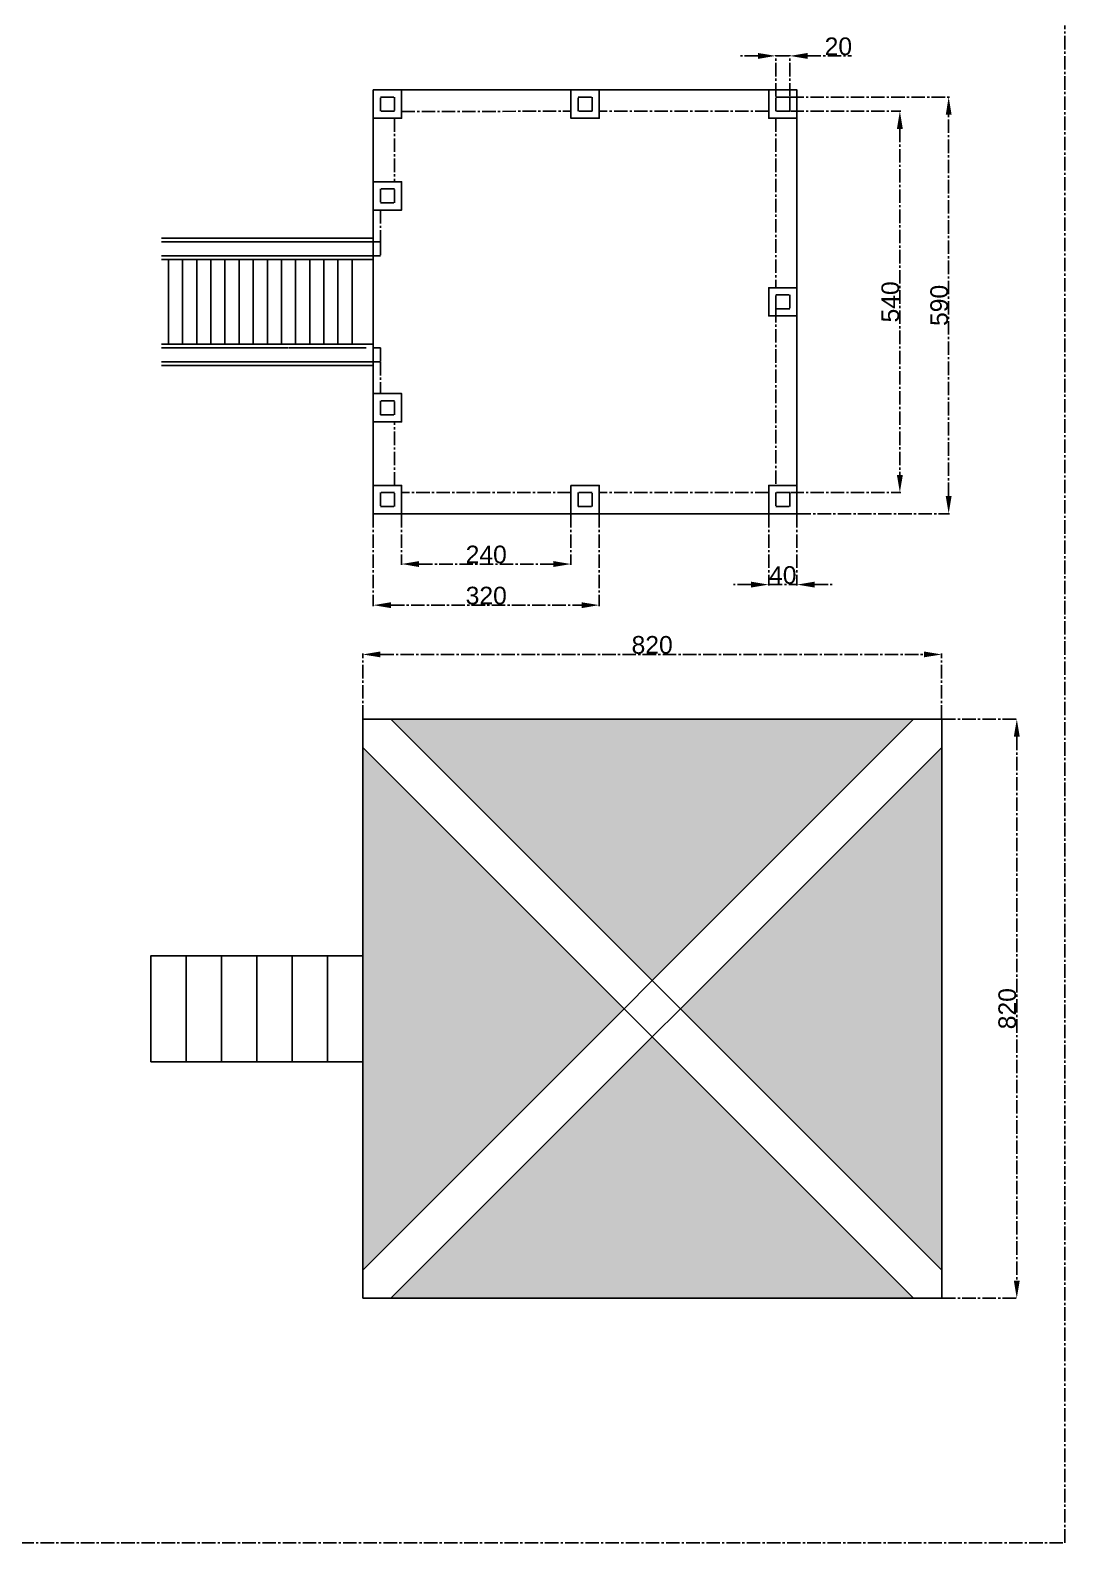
# Model space of a CAD drawing. Header units: centimetres. Extents: x -483 to 5478, y -332 to 3204.
# Drawn here: x 3991 to 5456, y -332 to 1810 of the extents above; entities that cross this region are included whole.
import ezdxf

# ---------------------------------------------------------------- set-up
doc = ezdxf.new("R2010")
doc.units = ezdxf.units.CM
doc.linetypes.add('AXES2', pattern=[28.575, 19.05, -3.175, 3.175, -3.175])
doc.styles.get("Standard").update_dxf_attribs({"font": 'arial.ttf'})
doc.dimstyles.new('ISO-25', dxfattribs={"dimtxt": 25, "dimasz": 25, "dimexe": 1.25, "dimexo": 0.625, "dimtad": 1, "dimtxsty": 'Standard', "dimcen": 2.5, "dimadec": 0, "dimazin": 0, "dimtfac": 1, "dimtmove": 0, "dimatfit": 3, "dimfxl": 1, "dimarcsym": 0})

# ---------------------------------------------------------------- blocks, each defined once
blk = doc.blocks.new('*D1')
at = {"color": 0, "linetype": 'AXES2', "lineweight": -2, "transparency": 16777216}
for p, q in [((5067.5, 1714.9), (5293, 1714.9)), ((5291.7, 1149.9), (5291.7, 1689.9)), ((5077.5, 1124.9), (5293, 1124.9))]:
    blk.add_line(p, q, dxfattribs=at)
at = {"color": 0, "linetype": 'AXES2', "transparency": 16777216}
for points in [[(5287.6, 1689.9), (5295.9, 1689.9), (5291.7, 1714.9)], [(5287.6, 1149.9), (5295.9, 1149.9), (5291.7, 1124.9)]]:
    blk.add_solid(points, dxfattribs=at)
at = {"layer": 'Defpoints', "color": 0, "linetype": 'AXES2', "transparency": 16777216}
for p in [(5066.8, 1714.9), (5291.7, 1714.9), (5076.8, 1124.9)]:
    blk.add_point(p, dxfattribs=at)
at = {"color": 0, "linetype": 'AXES2', "transparency": 16777216, "insert": (5278.4, 1419.9), "char_height": 25, "attachment_point": 5, "rotation": 90}
blk.add_mtext('590', dxfattribs=at)
blk = doc.blocks.new('*D3')
at = {"color": 0, "linetype": 'AXES2', "lineweight": -2, "transparency": 16777216}
for p, q in [((5067.5, 1694.9), (5223.9, 1694.9)), ((5222.6, 1669.9), (5222.6, 1179.9)), ((5067.5, 1154.9), (5223.9, 1154.9))]:
    blk.add_line(p, q, dxfattribs=at)
at = {"color": 0, "linetype": 'AXES2', "transparency": 16777216}
for points in [[(5218.4, 1669.9), (5226.8, 1669.9), (5222.6, 1694.9)], [(5218.4, 1179.9), (5226.8, 1179.9), (5222.6, 1154.9)]]:
    blk.add_solid(points, dxfattribs=at)
at = {"layer": 'Defpoints', "color": 0, "linetype": 'AXES2', "transparency": 16777216}
for p in [(5066.8, 1694.9), (5066.8, 1154.9), (5222.6, 1154.9)]:
    blk.add_point(p, dxfattribs=at)
at = {"color": 0, "linetype": 'AXES2', "transparency": 16777216, "insert": (5209.2, 1424.9), "char_height": 25, "attachment_point": 5, "rotation": 90}
blk.add_mtext('540', dxfattribs=at)
blk = doc.blocks.new('*D4')
at = {"color": 0, "linetype": 'AXES2', "lineweight": -2, "transparency": 16777216}
for p, q in [((5021.8, 1773.2), (4996.8, 1773.2)), ((5046.8, 1715.6), (5046.8, 1774.4)), ((5046.8, 1773.2), (5066.8, 1773.2)), ((5066.8, 1715.6), (5066.8, 1774.4)), ((5091.8, 1773.2), (5154.2, 1773.2))]:
    blk.add_line(p, q, dxfattribs=at)
at = {"color": 0, "linetype": 'AXES2', "transparency": 16777216}
for points in [[(5021.8, 1777.3), (5021.8, 1769), (5046.8, 1773.2)], [(5091.8, 1777.3), (5091.8, 1769), (5066.8, 1773.2)]]:
    blk.add_solid(points, dxfattribs=at)
at = {"layer": 'Defpoints', "color": 0, "linetype": 'AXES2', "transparency": 16777216}
for p in [(5066.8, 1773.2), (5046.8, 1714.9), (5066.8, 1714.9)]:
    blk.add_point(p, dxfattribs=at)
at = {"color": 0, "linetype": 'AXES2', "transparency": 16777216, "insert": (5135.5, 1786.6), "char_height": 25, "attachment_point": 5}
blk.add_mtext('20', dxfattribs=at)
blk = doc.blocks.new('*D5')
at = {"color": 0, "linetype": 'AXES2', "lineweight": -2, "transparency": 16777216}
for p, q in [((5036.8, 1124.3), (5036.8, 1023.3)), ((5076.8, 1124.3), (5076.8, 1023.3)), ((5011.8, 1024.6), (4986.8, 1024.6)), ((5036.8, 1024.6), (5076.8, 1024.6)), ((5101.8, 1024.6), (5126.8, 1024.6))]:
    blk.add_line(p, q, dxfattribs=at)
at = {"color": 0, "linetype": 'AXES2', "transparency": 16777216}
for points in [[(5011.8, 1028.7), (5011.8, 1020.4), (5036.8, 1024.6)], [(5101.8, 1028.7), (5101.8, 1020.4), (5076.8, 1024.6)]]:
    blk.add_solid(points, dxfattribs=at)
at = {"layer": 'Defpoints', "color": 0, "linetype": 'AXES2', "transparency": 16777216}
for p in [(5036.8, 1124.9), (5076.8, 1124.9), (5076.8, 1024.6)]:
    blk.add_point(p, dxfattribs=at)
at = {"color": 0, "linetype": 'AXES2', "transparency": 16777216, "insert": (5056.8, 1038), "char_height": 25, "attachment_point": 5}
blk.add_mtext('40', dxfattribs=at)
blk = doc.blocks.new('*D6')
at = {"color": 0, "linetype": 'AXES2', "lineweight": -2, "transparency": 16777216}
for p, q in [((4476.8, 1124.3), (4476.8, 994.2)), ((4796.8, 1124.3), (4796.8, 994.2)), ((4501.8, 995.5), (4771.8, 995.5))]:
    blk.add_line(p, q, dxfattribs=at)
at = {"color": 0, "linetype": 'AXES2', "transparency": 16777216}
for points in [[(4501.8, 999.6), (4501.8, 991.3), (4476.8, 995.5)], [(4771.8, 999.6), (4771.8, 991.3), (4796.8, 995.5)]]:
    blk.add_solid(points, dxfattribs=at)
at = {"layer": 'Defpoints', "color": 0, "linetype": 'AXES2', "transparency": 16777216}
for p in [(4476.8, 1124.9), (4796.8, 1124.9), (4796.8, 995.5)]:
    blk.add_point(p, dxfattribs=at)
at = {"color": 0, "linetype": 'AXES2', "transparency": 16777216, "insert": (4636.8, 1008.9), "char_height": 25, "attachment_point": 5}
blk.add_mtext('320', dxfattribs=at)
blk = doc.blocks.new('*D7')
at = {"color": 0, "linetype": 'AXES2', "lineweight": -2, "transparency": 16777216}
for p, q in [((4516.8, 1124.3), (4516.8, 1052.5)), ((4756.8, 1124.3), (4756.8, 1052.5)), ((4541.8, 1053.7), (4731.8, 1053.7))]:
    blk.add_line(p, q, dxfattribs=at)
at = {"color": 0, "linetype": 'AXES2', "transparency": 16777216}
for points in [[(4541.8, 1057.9), (4541.8, 1049.5), (4516.8, 1053.7)], [(4731.8, 1057.9), (4731.8, 1049.5), (4756.8, 1053.7)]]:
    blk.add_solid(points, dxfattribs=at)
at = {"layer": 'Defpoints', "color": 0, "linetype": 'AXES2', "transparency": 16777216}
for p in [(4516.8, 1124.9), (4756.8, 1124.9), (4756.8, 1053.7)]:
    blk.add_point(p, dxfattribs=at)
at = {"color": 0, "linetype": 'AXES2', "transparency": 16777216, "insert": (4636.8, 1067.1), "char_height": 25, "attachment_point": 5}
blk.add_mtext('240', dxfattribs=at)
blk = doc.blocks.new('*D65')
at = {"color": 0, "linetype": 'AXES2', "lineweight": -2, "transparency": 16777216}
for p, q in [((4461.8, 834.7), (4461.8, 927)), ((4486.8, 925.7), (5256.8, 925.7)), ((5281.8, 834.7), (5281.8, 927))]:
    blk.add_line(p, q, dxfattribs=at)
at = {"color": 0, "linetype": 'AXES2', "transparency": 16777216}
for points in [[(4486.8, 929.9), (4486.8, 921.6), (4461.8, 925.7)], [(5256.8, 929.9), (5256.8, 921.6), (5281.8, 925.7)]]:
    blk.add_solid(points, dxfattribs=at)
at = {"layer": 'Defpoints', "color": 0, "linetype": 'AXES2', "transparency": 16777216}
for p in [(5281.8, 925.7), (4461.8, 834.1), (5281.8, 834.1)]:
    blk.add_point(p, dxfattribs=at)
at = {"color": 0, "linetype": 'AXES2', "transparency": 16777216, "insert": (4871.8, 939.1), "char_height": 25, "attachment_point": 5}
blk.add_mtext('820', dxfattribs=at)
blk = doc.blocks.new('*D66')
at = {"color": 0, "linetype": 'AXES2', "lineweight": -2, "transparency": 16777216}
for p, q in [((5282.4, 834.1), (5389.4, 834.1)), ((5388.2, 809.1), (5388.2, 39.1)), ((5282.4, 14.1), (5389.4, 14.1))]:
    blk.add_line(p, q, dxfattribs=at)
at = {"color": 0, "linetype": 'AXES2', "transparency": 16777216}
for points in [[(5384, 809.1), (5392.4, 809.1), (5388.2, 834.1)], [(5384, 39.1), (5392.4, 39.1), (5388.2, 14.1)]]:
    blk.add_solid(points, dxfattribs=at)
at = {"layer": 'Defpoints', "color": 0, "linetype": 'AXES2', "transparency": 16777216}
for p in [(5281.8, 834.1), (5281.8, 14.1), (5388.2, 14.1)]:
    blk.add_point(p, dxfattribs=at)
at = {"color": 0, "linetype": 'AXES2', "transparency": 16777216, "insert": (5374.8, 424.1), "char_height": 25, "attachment_point": 5, "rotation": 90}
blk.add_mtext('820', dxfattribs=at)

msp = doc.modelspace()

# ---------------------------------------------------------------- hatches: boundary and pattern name
at = {"linetype": 'AXES2'}
h = msp.add_hatch(dxfattribs=at)
h.set_pattern_fill('ESCHER', color=256)
h.set_pattern_definition([(60, (4461.822, 14.087), (-30.48, -7e-09), [27.94, -2.54]), (180, (4461.822, 14.087), (15.24, -26.39645), [27.94, -2.54]), (300, (4461.822, 14.087), (30.48, -7e-09), [27.94, -2.54]), (60, (4464.362, 14.087), (-30.48, -7e-09), [5.08, -25.4]), (300, (4464.362, 14.087), (30.48, -7e-09), [5.08, -25.4]), (60, (4460.552, 16.287), (-30.48, -7e-09), [5.08, -25.4]), (180, (4460.552, 16.287), (15.24, -26.39645), [5.08, -25.4]), (300, (4460.552, 11.887), (30.48, -7e-09), [5.08, -25.4]), (180, (4460.552, 11.887), (15.24, -26.39645), [5.08, -25.4]), (60, (4451.662, 14.087), (-30.48, -7e-09), [5.08, -25.4]), (300, (4451.662, 14.087), (30.48, -7e-09), [5.08, -25.4]), (60, (4466.902, 5.288), (-30.48, -7e-09), [5.08, -25.4]), (180, (4466.902, 5.288), (15.24, -26.39645), [5.08, -25.4]), (300, (4466.902, 22.886), (30.48, -7e-09), [5.08, -25.4]), (180, (4466.902, 22.886), (15.24, -26.39645), [5.08, -25.4]), (0, (4466.902, 18.486), (-15.24, 26.39645), [17.78, -12.7]), (0, (4466.902, 9.687), (-15.24, 26.39645), [17.78, -12.7]), (120, (4463.092, 20.686), (-30.48, 7e-09), [17.78, -12.7]), (120, (4455.472, 16.287), (-30.48, 7e-09), [17.78, -12.7]), (240, (4455.472, 11.887), (15.24, -26.39645), [17.78, -12.7]), (240, (4463.092, 7.488), (15.24, -26.39645), [17.78, -12.7])])
h.paths.add_polyline_path([(4461.822, 794.087), (4461.822, 54.087), (4831.822, 424.087)])
h.paths.add_polyline_path([(5241.822, 834.087), (4501.822, 834.087), (4871.822, 464.087)])
h.paths.add_polyline_path([(5281.822, 794.087), (4911.822, 424.087), (5281.822, 54.087)])
h.paths.add_polyline_path([(4871.822, 384.087), (4501.822, 14.087), (5241.822, 14.087)])

# ---------------------------------------------------------------- linework, layer by layer
for p, q in [((5456.129, -332.072), (5456.129, 1816.055)), ((4786.828, 1694.944), (4786.828, 1714.944)), ((4506.828, 1564.944), (4506.828, 1584.944)), ((4206.828, 1484.944), (4186.828, 1484.944)), ((4246.828, 1484.944), (4226.828, 1484.944)), ((4286.828, 1484.944), (4266.828, 1484.944)), ((4326.828, 1484.944), (4306.828, 1484.944)), ((4476.828, 1484.944), (4346.828, 1484.944)), ((4366.828, 1484.944), (4346.828, 1484.944)), ((4406.828, 1484.944), (4386.828, 1484.944)), ((4446.828, 1484.944), (4426.828, 1484.944)), ((5046.828, 1414.944), (5066.828, 1414.944)), ((4226.828, 1364.944), (4206.828, 1364.944)), ((4266.828, 1364.944), (4246.828, 1364.944)), ((4306.828, 1364.944), (4286.828, 1364.944)), ((4346.828, 1364.944), (4326.828, 1364.944)), ((4336.828, 1359.944), (4356.828, 1359.944)), ((4386.828, 1364.944), (4366.828, 1364.944)), ((4426.828, 1364.944), (4406.828, 1364.944)), ((4466.828, 1359.944), (4416.828, 1359.944)), ((4466.828, 1364.944), (4446.828, 1364.944)), ((4486.828, 1264.944), (4486.828, 1284.944)), ((4766.828, 1134.944), (4766.828, 1154.944)), ((2262.549, -332.072), (5456.129, -332.072))]:
    msp.add_line(p, q, dxfattribs=at)
at = {"color": 240, "linetype": 'AXES2', "true_color": 0xed1f24}
for p, q in [((4516.828, 1694.296), (4756.828, 1694.944)), ((5036.828, 1694.944), (4796.828, 1694.944)), ((4506.828, 1684.944), (4506.828, 1594.944)), ((5046.828, 1684.944), (5046.828, 1444.944)), ((4486.828, 1554.944), (4486.828, 1509.944)), ((4476.828, 1509.944), (4486.828, 1509.944)), ((4486.828, 1509.944), (4486.828, 1489.944)), ((4486.828, 1489.944), (4476.828, 1489.944)), ((5046.828, 1414.944), (5046.828, 1164.944)), ((4476.828, 1359.944), (4486.828, 1359.944)), ((4486.828, 1359.944), (4486.828, 1339.944)), ((4486.828, 1339.944), (4476.828, 1339.944)), ((4486.828, 1339.944), (4486.828, 1294.944)), ((4506.828, 1164.944), (4506.828, 1254.944)), ((4756.828, 1154.944), (4516.828, 1154.944)), ((5036.828, 1154.944), (4796.828, 1154.944))]:
    msp.add_line(p, q, dxfattribs=at)
at = {"color": 244, "true_color": 0x991b1e}
for p, q in [((4346.828, 1514.944), (4176.828, 1514.944)), ((4476.828, 1514.944), (4346.828, 1514.944)), ((4346.828, 1484.944), (4176.828, 1484.944)), ((4346.828, 1364.944), (4176.828, 1364.944)), ((4476.828, 1364.944), (4346.828, 1364.944)), ((4346.828, 1334.944), (4176.828, 1334.944)), ((4476.828, 1334.944), (4346.828, 1334.944))]:
    msp.add_line(p, q, dxfattribs=at)
at = {"color": 241, "true_color": 0xf7abae}
for p, q in [((4336.828, 1509.944), (4176.828, 1509.944)), ((4476.828, 1509.944), (4176.828, 1509.944)), ((4466.828, 1509.944), (4356.828, 1509.944)), ((4336.828, 1489.944), (4176.828, 1489.944)), ((4476.828, 1489.944), (4176.828, 1489.944)), ((4476.828, 1484.944), (4176.828, 1484.944)), ((4466.828, 1489.944), (4356.828, 1489.944)), ((4476.828, 1364.944), (4176.828, 1364.944)), ((4336.828, 1359.944), (4176.828, 1359.944)), ((4466.828, 1359.944), (4356.828, 1359.944)), ((4336.828, 1339.944), (4176.828, 1339.944)), ((4476.828, 1339.944), (4176.828, 1339.944)), ((4466.828, 1339.944), (4356.828, 1339.944))]:
    msp.add_line(p, q, dxfattribs=at)
for p, q in [((4186.828, 1484.944), (4186.828, 1364.944)), ((4206.828, 1364.944), (4206.828, 1484.944)), ((4226.828, 1484.944), (4226.828, 1364.944)), ((4246.828, 1364.944), (4246.828, 1484.944)), ((4266.828, 1484.944), (4266.828, 1464.944)), ((4286.828, 1364.944), (4286.828, 1484.944)), ((4306.828, 1484.944), (4306.828, 1364.944)), ((4326.828, 1364.944), (4326.828, 1484.944)), ((4346.828, 1484.944), (4346.828, 1364.944)), ((4366.828, 1364.944), (4366.828, 1484.944)), ((4386.828, 1484.944), (4386.828, 1364.944)), ((4406.828, 1364.944), (4406.828, 1484.944)), ((4426.828, 1484.944), (4426.828, 1364.944)), ((4446.828, 1484.944), (4446.828, 1364.944)), ((4266.828, 1464.944), (4266.828, 1364.944))]:
    msp.add_line(p, q)
at = {"color": 6}
for p, q in [((5241.822, 834.087), (4461.822, 54.087)), ((4501.822, 834.087), (5281.822, 54.087)), ((4461.822, 794.087), (5241.822, 14.087)), ((5281.822, 794.087), (4501.822, 14.087))]:
    msp.add_line(p, q, dxfattribs=at)
at = {"color": 6, "linetype": 'Continuous'}
msp.add_lwpolyline([(4476.828, 1124.944), (5076.828, 1124.944), (5076.828, 1724.944), (4476.828, 1724.944), (4476.828, 1124.944)], close=True, dxfattribs=at)
at = {"color": 41, "true_color": 0xf4ee51}
for points in [[(4476.828, 1724.944), (4516.828, 1724.944), (4516.828, 1684.944), (4476.828, 1684.944), (4476.828, 1724.944)], [(4756.828, 1724.944), (4756.828, 1684.944), (4796.828, 1684.944), (4796.828, 1724.944), (4756.828, 1724.944)], [(5076.828, 1724.944), (5036.828, 1724.944), (5036.828, 1684.944), (5076.828, 1684.944), (5076.828, 1724.944)], [(4476.828, 1554.944), (4516.828, 1554.944), (4516.828, 1594.944), (4476.828, 1594.944), (4476.828, 1554.944)], [(4476.828, 1124.944), (4516.828, 1124.944), (4516.828, 1164.944), (4476.828, 1164.944), (4476.828, 1124.944)], [(5076.828, 1124.944), (5036.828, 1124.944), (5036.828, 1164.944), (5076.828, 1164.944), (5076.828, 1124.944)]]:
    msp.add_lwpolyline(points, close=True, dxfattribs=at)
at = {"linetype": 'AXES2'}
for points in [[(4486.828, 1714.944), (4506.828, 1714.944), (4506.828, 1694.944), (4486.828, 1694.944), (4486.828, 1714.944)], [(4786.828, 1714.944), (4786.828, 1694.944), (4766.828, 1694.944), (4766.828, 1714.944), (4786.828, 1714.944)], [(5066.828, 1714.944), (5066.828, 1694.944), (5046.828, 1694.944), (5046.828, 1714.944), (5066.828, 1714.944)], [(4486.828, 1564.944), (4506.828, 1564.944), (4506.828, 1584.944), (4486.828, 1584.944), (4486.828, 1564.944)], [(5066.828, 1414.944), (5046.828, 1414.944), (5046.828, 1434.944), (5066.828, 1434.944), (5066.828, 1414.944)], [(4486.828, 1264.944), (4506.828, 1264.944), (4506.828, 1284.944), (4486.828, 1284.944), (4486.828, 1264.944)], [(4486.828, 1134.944), (4506.828, 1134.944), (4506.828, 1154.944), (4486.828, 1154.944), (4486.828, 1134.944)], [(4766.828, 1134.944), (4786.828, 1134.944), (4786.828, 1154.944), (4766.828, 1154.944), (4766.828, 1134.944)], [(5066.828, 1134.944), (5066.828, 1154.944), (5046.828, 1154.944), (5046.828, 1134.944), (5066.828, 1134.944)]]:
    msp.add_lwpolyline(points, close=True, dxfattribs=at)
at = {"color": 2, "true_color": 0xf1eb1f}
msp.add_lwpolyline([(5076.828, 1404.944), (5036.828, 1404.944), (5036.828, 1444.944), (5076.828, 1444.944), (5076.828, 1404.944)], dxfattribs=at)
at = {"color": 41, "true_color": 0xf4ee51}
for points in [[(4476.828, 1254.944), (4516.828, 1254.944), (4516.828, 1294.944), (4476.828, 1294.944), (4476.828, 1254.944)], [(4756.828, 1164.944), (4756.828, 1124.944), (4796.828, 1124.944), (4796.828, 1164.944), (4756.828, 1164.944)]]:
    msp.add_lwpolyline(points, dxfattribs=at)
msp.add_lwpolyline([(4461.822, 14.087), (5281.822, 14.087), (5281.822, 834.087), (4461.822, 834.087), (4461.822, 14.087)], close=True)
at = {"color": 242, "true_color": 0xcd2027}
for points in [[(4461.822, 349.087), (4161.822, 349.087), (4161.822, 499.087), (4461.822, 499.087)], [(4461.822, 349.087), (4211.822, 349.087), (4211.822, 499.087), (4461.822, 499.087)], [(4461.822, 349.087), (4261.822, 349.087), (4261.822, 499.087), (4461.822, 499.087)], [(4461.822, 349.087), (4311.822, 349.087), (4311.822, 499.087), (4461.822, 499.087)], [(4461.822, 349.087), (4361.822, 349.087), (4361.822, 499.087), (4461.822, 499.087)], [(4461.822, 349.087), (4411.822, 349.087), (4411.822, 499.087), (4461.822, 499.087)]]:
    msp.add_lwpolyline(points, close=True, dxfattribs=at)

# ---------------------------------------------------------------- dimensions: what is measured, and where the dimension line sits
at = {"linetype": 'AXES2'}
for base, p1, p2, picture, middle in [((5066.828, 1773.165), (5046.828, 1714.944), (5066.828, 1714.944), '*D4', (5135.53, 1786.554)), ((4796.828, 995.46), (4476.828, 1124.944), (4796.828, 1124.944), '*D6', (4636.828, 1008.857)), ((4756.828, 1053.705), (4516.828, 1124.944), (4756.828, 1124.944), '*D7', (4636.828, 1067.094)), ((5076.828, 1024.582), (5036.828, 1124.944), (5076.828, 1124.944), '*D5', (5056.828, 1037.971)), ((5281.822, 925.72), (4461.822, 834.087), (5281.822, 834.087), '*D65', (4871.822, 939.109))]:
    dim = msp.add_linear_dim(base=base, p1=p1, p2=p2, dimstyle='ISO-25', dxfattribs=at)
    dim.commit()
    dim.dimension.update_dxf_attribs({"geometry": picture, "text_midpoint": middle})
for base, p1, p2, picture, middle in [((5291.746, 1714.944), (5076.828, 1124.944), (5066.828, 1714.944), '*D1', (5278.357, 1419.944)), ((5222.604, 1154.944), (5066.828, 1694.944), (5066.828, 1154.944), '*D3', (5209.215, 1424.944)), ((5388.199, 14.087), (5281.822, 834.087), (5281.822, 14.087), '*D66', (5374.809, 424.087))]:
    dim = msp.add_linear_dim(base=base, p1=p1, p2=p2, angle=90, dimstyle='ISO-25', dxfattribs=at)
    dim.commit()
    dim.dimension.update_dxf_attribs({"geometry": picture, "text_midpoint": middle})

doc.saveas('drawing.dxf')
